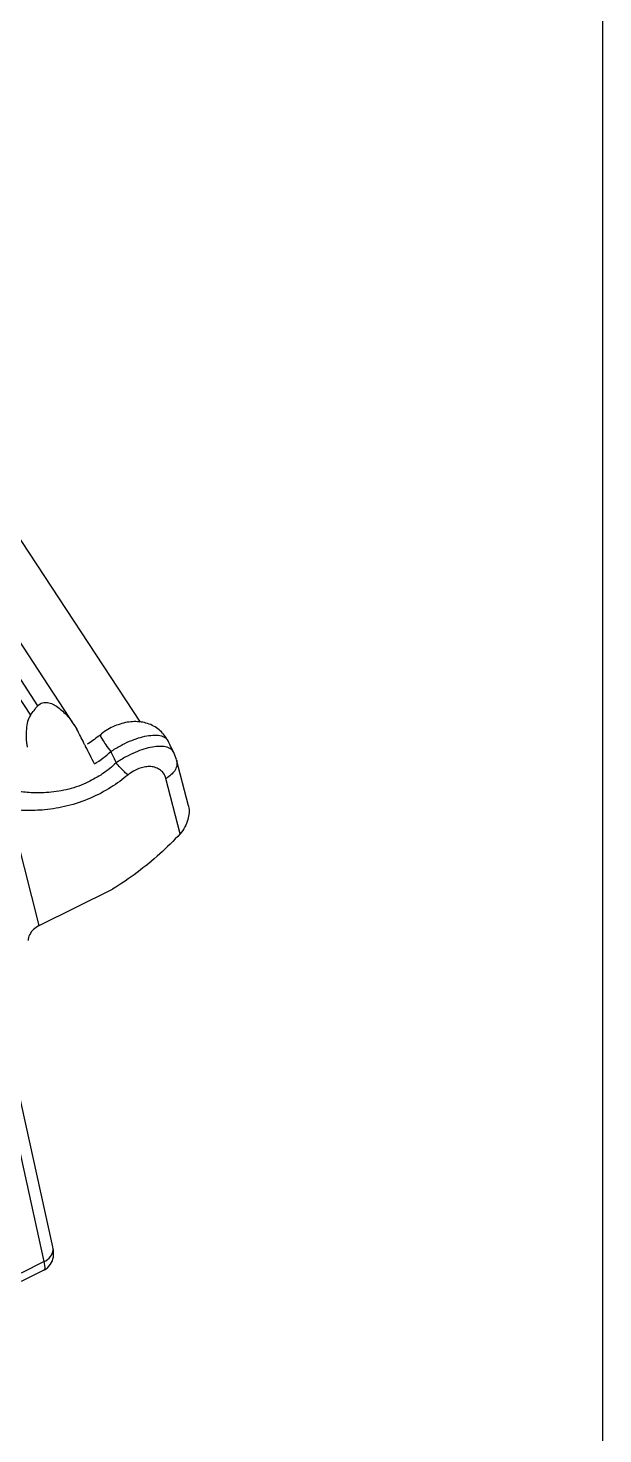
# Model space of a CAD drawing. Header units: inches. Extents: x 164842 to 166038, y -53074 to -52229.
# Drawn here: x 165056.18 to 165067.55, y -52987.5 to -52959.65 of the extents above; entities that cross this region are included whole.
import ezdxf

# ---------------------------------------------------------------- set-up
doc = ezdxf.new("R2010")
doc.units = ezdxf.units.IN
doc.header["$LTSCALE"] = 2
doc.header["$MEASUREMENT"] = 0
doc.layers.get('0').update_dxf_attribs({"linetype": 'CONTINUOUS'})
doc.layers.add('A', color=7, linetype='CONTINUOUS')

msp = doc.modelspace()

# ---------------------------------------------------------------- linework, layer by layer
at = {"color": 7, "linetype": 'Continuous'}
for p, q in [((165053.386, -52968.932), (165056.225, -52973.266)), ((165056.374, -52973.076), (165053.585, -52968.819)), ((165057.087, -52973.452), (165054.374, -52969.311)), ((165055.912, -52969.615), (165058.394, -52973.403)), ((165057.086, -52973.45), (165057.141, -52973.541)), ((165059.062, -52974.002), (165059.062, -52974.002)), ((165059.114, -52974.14), (165059.062, -52974.002)), ((165059.35, -52975.06), (165059.116, -52974.147)), ((165059.187, -52975.612), (165058.905, -52974.517)), ((165056.396, -52977.431), (165055.819, -52975.131)), ((165056.396, -52977.431), (165057.85, -52976.71)), ((165056.667, -52983.797), (165055.904, -52980.314)), ((165056.498, -52984.088), (165055.797, -52980.89)), ((165056.492, -52984.256), (165056.041, -52984.479)), ((165056.498, -52984.088), (165056.042, -52984.314))]:
    msp.add_line(p, q, dxfattribs=at)
for points, start_tangent, end_tangent in [([(165056.225, -52973.266), (165056.297, -52973.168), (165056.374, -52973.076)], (0.56677, 0.823876), (0.67154, 0.740969)), ([(165056.374, -52973.076), (165056.462, -52973.019), (165056.564, -52973.012), (165056.666, -52973.044), (165056.766, -52973.103), (165056.864, -52973.184), (165056.96, -52973.283), (165057.053, -52973.402), (165057.086, -52973.45)], (0.67154, 0.740969), (0.548849, -0.835921)), ([(165056.225, -52973.266), (165056.17, -52973.388), (165056.144, -52973.538), (165056.139, -52973.709), (165056.157, -52973.899)], (-0.56677, -0.823876), (0.138369, -0.990381)), ([(165058.948, -52973.773), (165058.881, -52973.666), (165058.692, -52973.496), (165058.447, -52973.405), (165058.175, -52973.399), (165057.894, -52973.478), (165057.63, -52973.635), (165057.615, -52973.648)], (-0.446777, 0.894645), (-0.777282, -0.629153)), ([(165057.283, -52973.816), (165057.143, -52973.54)], (-0.451696, 0.892172), (-0.454913, 0.890536)), ([(165057.576, -52973.679), (165057.345, -52973.841)], (-0.788653, -0.614838), (-0.846766, -0.531966)), ([(165057.615, -52973.648), (165057.576, -52973.679)], (-0.777379, -0.629032), (-0.788653, -0.614838)), ([(165057.62, -52973.652), (165057.611, -52973.666), (165057.642, -52973.739), (165057.714, -52973.853), (165057.813, -52973.986)], (-0.675847, -0.737042), (0.625032, -0.780599)), ([(165057.813, -52973.986), (165058.005, -52973.869), (165058.188, -52973.78), (165058.363, -52973.715), (165058.528, -52973.674), (165058.684, -52973.659), (165058.82, -52973.676), (165058.92, -52973.734), (165058.947, -52973.773)], (0.827247, 0.561839), (0.447465, -0.894301)), ([(165057.309, -52973.867), (165057.283, -52973.816)], (-0.451105, 0.892471), (-0.451696, 0.892172)), ([(165057.316, -52973.881), (165057.309, -52973.867)], (-0.450949, 0.89255), (-0.451105, 0.892471)), ([(165057.492, -52974.23), (165057.316, -52973.881)], (-0.44719, 0.894439), (-0.450949, 0.89255)), ([(165057.491, -52974.23), (165057.664, -52974.111), (165057.813, -52973.986)], (0.849283, 0.527937), (0.734472, 0.678639)), ([(165057.813, -52973.986), (165057.84, -52974.041), (165057.921, -52974.208)], (0.440506, -0.897749), (0.436727, -0.899594)), ([(165058.794, -52973.881), (165058.638, -52973.895), (165058.472, -52973.936), (165058.298, -52974), (165058.113, -52974.09), (165057.921, -52974.208)], (-0.999979, 0.006504), (-0.825276, -0.564729)), ([(165058.931, -52973.9), (165058.794, -52973.881)], (-0.954475, 0.298292), (-0.999979, 0.006504)), ([(165059.033, -52973.96), (165058.931, -52973.9)], (-0.681014, 0.732271), (-0.954475, 0.298292)), ([(165059.017, -52973.912), (165058.948, -52973.773)], (-0.446395, 0.894836), (-0.447002, 0.894533)), ([(165059.062, -52974.002), (165059.017, -52973.912)], (-0.446103, 0.894982), (-0.446395, 0.894836)), ([(165059.061, -52974.002), (165059.033, -52973.96)], (-0.446885, 0.894591), (-0.681014, 0.732271)), ([(165057.921, -52974.208), (165057.657, -52974.421)], (-0.724621, -0.689148), (-0.825358, -0.56461)), ([(165058.154, -52974.449), (165058.085, -52974.388), (165058.004, -52974.305), (165057.921, -52974.208)], (-0.782259, 0.622954), (-0.636139, 0.771575)), ([(165059.119, -52974.263), (165059.08, -52974.363), (165059.006, -52974.447), (165058.905, -52974.517)], (-0.186338, -0.982486), (-0.90331, -0.428988)), ([(165059.116, -52974.147), (165059.119, -52974.162)], (0.24492, -0.969543), (0.1862, -0.982512)), ([(165059.119, -52974.162), (165059.119, -52974.263)], (0.1862, -0.982512), (-0.186338, -0.982486)), ([(165058.154, -52974.449), (165057.822, -52974.69), (165057.415, -52974.905), (165056.953, -52975.062), (165056.506, -52975.138), (165056.133, -52975.151), (165055.819, -52975.131)], (-0.769263, -0.638932), (-0.994619, 0.1036)), ([(165057.615, -52974.449), (165057.324, -52974.608), (165056.933, -52974.741), (165056.539, -52974.798), (165056.198, -52974.797), (165055.904, -52974.767)], (-0.838368, -0.545104), (-0.990034, 0.140829)), ([(165057.657, -52974.421), (165057.615, -52974.449)], (-0.825358, -0.56461), (-0.838368, -0.545104)), ([(165058.905, -52974.517), (165058.855, -52974.41), (165058.776, -52974.337), (165058.682, -52974.296), (165058.58, -52974.282), (165058.476, -52974.292), (165058.371, -52974.322), (165058.262, -52974.374), (165058.154, -52974.449)], (-0.247898, 0.968786), (-0.769208, -0.638999)), ([(165059.35, -52975.059), (165059.353, -52975.07), (165059.363, -52975.195), (165059.34, -52975.333), (165059.282, -52975.477), (165059.187, -52975.612)], (0.249484, -0.968379), (-0.675973, -0.736927)), ([(165059.187, -52975.612), (165058.785, -52976.01), (165058.336, -52976.379), (165057.85, -52976.71)], (-0.675973, -0.736927), (-0.85049, -0.525991)), ([(165056.396, -52977.431), (165056.284, -52977.51), (165056.208, -52977.613), (165056.178, -52977.727)], (-0.895825, -0.444408), (-0.045132, -0.998981)), ([(165056.492, -52984.256), (165056.571, -52984.201), (165056.659, -52984.07), (165056.683, -52983.92)], (0.895585, 0.444889), (-0.01818, 0.999835)), ([(165056.498, -52984.088), (165056.62, -52983.988), (165056.672, -52983.856), (165056.667, -52983.798)], (0.898089, 0.439813), (-0.213318, 0.976983)), ([(165056.683, -52983.92), (165056.667, -52983.798)], (-0.01818, 0.999835), (-0.215061, 0.976601)), ([(165056.491, -52984.252), (165056.503, -52984.244), (165056.512, -52984.183), (165056.498, -52984.088)], (0.927212, 0.374538), (-0.219547, 0.975602))]:
    msp.add_spline(points, degree=3, dxfattribs=dict(at, start_tangent=start_tangent, end_tangent=end_tangent))
at = {"layer": 'A'}
msp.add_lwpolyline([(164854.788, -53061.688), (165067.553, -53061.688), (165067.553, -52793.857), (164854.788, -52793.857)], close=True, dxfattribs=at)

doc.saveas('drawing.dxf')
